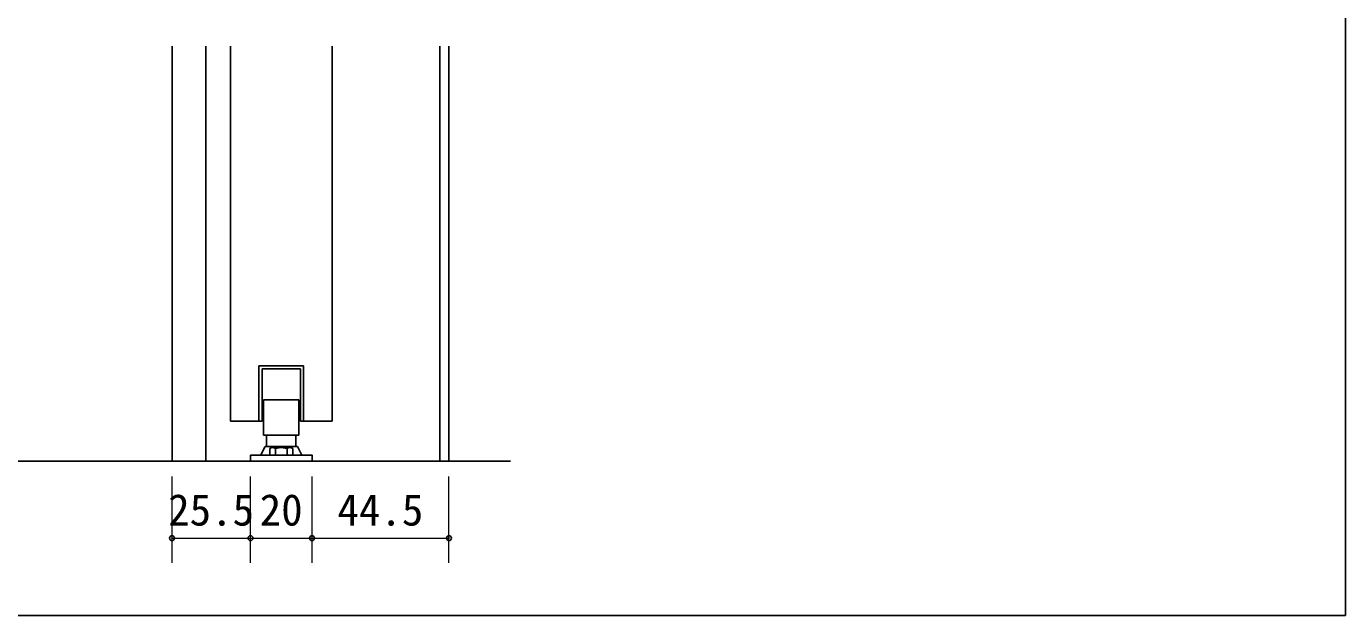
# Model space of a CAD drawing. Units: millimetres, scale not verified. Extents: x -797 to 803, y -560 to 560.
# Drawn here: x -274.1 to 154.6, y -24 to 167.6 of the extents above; entities that cross this region are included whole.
import ezdxf
from ezdxf.enums import TextEntityAlignment as Align

# ---------------------------------------------------------------- set-up
doc = ezdxf.new("R2010")
doc.units = ezdxf.units.MM
doc.header["$LTSCALE"] = 4
doc.header["$PDMODE"] = 32
doc.header["$PDSIZE"] = 1.6
doc.layers.add('0-0', color=7, linetype='Continuous', lineweight=25)
doc.layers.add('2-0', color=7, linetype='Continuous', lineweight=25)
doc.styles.add('ＭＳ ゴシック', font='')
doc.styles.get('ＭＳ ゴシック').set_extended_font_data('MS Gothic')

msp = doc.modelspace()

# ---------------------------------------------------------------- linework, layer by layer
at = {"layer": '0-0'}
for p in [(154.649, 540), (-777.351, -24)]:
    msp.add_line(p, (154.649, -24), dxfattribs=at)
at = {"layer": '2-0'}
for p, q in [((-226.77, 161.197), (-226.77, 26.197)), ((-215.77, 161.197), (-215.77, 26.197)), ((-207.768, 39.194), (-207.768, 161.197)), ((-174.768, 161.197), (-174.768, 39.193)), ((-139.77, 26.197), (-139.77, 161.197)), ((-136.768, 26.197), (-136.768, 161.197)), ((-198.518, 57.195), (-198.518, 39.195)), ((-184.019, 57.195), (-198.518, 57.195)), ((-197.518, 56.195), (-197.518, 39.194)), ((-185.021, 56.195), (-197.518, 56.195)), ((-185.021, 56.195), (-185.021, 39.194)), ((-184.019, 57.195), (-184.019, 39.195)), ((-197.019, 34.695), (-197.019, 46.195)), ((-197.019, 46.194), (-185.517, 46.194)), ((-185.518, 46.194), (-185.518, 34.694)), ((-207.768, 39.194), (-198.518, 39.194)), ((-198.518, 39.194), (-197.517, 39.194)), ((-185.021, 39.194), (-184.018, 39.194)), ((-174.768, 39.194), (-184.019, 39.194)), ((-185.518, 34.695), (-197.02, 34.695)), ((-196.021, 34.695), (-196.021, 31)), ((-186.52, 34.695), (-186.52, 31)), ((-196.52, 30.998), (-197.941, 28.233)), ((-196.52, 30.998), (-186.017, 30.998)), ((-194.419, 30.694), (-195.024, 30.348)), ((-195.023, 30.347), (-195.023, 28.196)), ((-188.12, 30.694), (-194.419, 30.694)), ((-193.146, 30.347), (-193.272, 30.418)), ((-193.146, 28.195), (-193.146, 30.346)), ((-189.393, 30.347), (-189.267, 30.418)), ((-189.393, 28.195), (-189.393, 30.346)), ((-188.12, 30.694), (-187.515, 30.348)), ((-187.516, 28.195), (-187.516, 30.346)), ((-186.017, 30.998), (-184.578, 28.194)), ((-615.378, 26.197), (-116.768, 26.197)), ((-201.268, 28.195), (-201.268, 26.197)), ((-201.268, 26.197), (-181.268, 26.197))]:
    msp.add_line(p, q, dxfattribs=at)
at = {"layer": '2-0', "color": 4, "lineweight": 9}
for p, q in [((-226.77, -6.803), (-226.77, 21.197)), ((-201.268, -6.803), (-201.268, 21.197)), ((-181.266, -6.803), (-181.266, 21.197)), ((-136.768, -6.803), (-136.768, 21.197)), ((-226.77, 1.197), (-201.268, 1.197)), ((-201.268, 1.197), (-181.266, 1.197)), ((-181.266, 1.197), (-136.768, 1.197))]:
    msp.add_line(p, q, dxfattribs=at)
at = {"layer": '2-0'}
msp.add_lwpolyline([(-181.266, 26.197), (-181.266, 28.195), (-201.267, 28.195)], dxfattribs=at)
for centre, radius, start, end in [((-194.081, 29.006), 1.632, 114.49171, 120.02145), ((-194.084, 29.012), 1.625, 108.99531, 114.48991), ((-194.085, 29.015), 1.622, 103.5354, 108.99423), ((-194.085, 29.015), 1.623, 98.10664, 103.53491), ((-194.085, 29.013), 1.624, 92.69923, 98.10656), ((-194.085, 29.012), 1.625, 87.30064, 92.69936), ((-194.085, 29.012), 1.626, 81.89734, 87.30077), ((-194.085, 29.011), 1.626, 76.47669, 81.89728), ((-194.085, 29.01), 1.627, 71.02866, 76.47624), ((-194.087, 29.006), 1.631, 65.54753, 71.02764), ((-194.09, 28.998), 1.64, 60.03332, 65.54581), ((-191.26, 24.382), 6.257, 104.3533, 107.55151), ((-191.265, 24.399), 6.239, 101.15911, 104.35308), ((-191.267, 24.413), 6.225, 97.96852, 101.15894), ((-191.269, 24.422), 6.215, 94.78045, 97.96838), ((-191.269, 24.429), 6.209, 91.59361, 94.78034), ((-191.269, 24.433), 6.204, 88.4065, 91.5935), ((-191.269, 24.435), 6.203, 85.21762, 88.40639), ((-191.269, 24.434), 6.204, 82.02551, 85.21749), ((-191.27, 24.43), 6.208, 78.82889, 82.02536), ((-191.271, 24.422), 6.215, 75.62677, 78.82871), ((-191.275, 24.41), 6.228, 72.41854, 75.62654), ((-188.448, 28.997), 1.642, 114.462, 119.96724), ((-188.452, 29.006), 1.631, 108.98249, 114.46016), ((-188.454, 29.011), 1.626, 103.53261, 108.98132), ((-188.455, 29.013), 1.624, 98.10815, 103.53198), ((-188.455, 29.014), 1.623, 92.70072, 98.10791), ((-188.455, 29.014), 1.623, 87.29933, 92.70067), ((-188.455, 29.014), 1.623, 81.89209, 87.29928), ((-188.455, 29.013), 1.624, 76.46802, 81.89185), ((-188.455, 29.011), 1.626, 71.01868, 76.46739), ((-188.457, 29.006), 1.631, 65.53984, 71.01751), ((-188.461, 28.997), 1.642, 60.03276, 65.538)]:
    msp.add_arc(centre, radius, start, end, dxfattribs=at)
at = {"layer": '2-0', "color": 4}
for p in [(-226.77, 1.197), (-201.268, 1.197), (-181.266, 1.197), (-136.768, 1.197)]:
    msp.add_point(p, dxfattribs=at)

# ---------------------------------------------------------------- texts
at = {"layer": '2-0', "style": 'ＭＳ ゴシック'}
for s, p in [('25.5', (-228.019, 2.197)), ('20', (-198.267, 2.197)), ('44.5', (-173.017, 2.197))]:
    msp.add_text(s, height=10.26, dxfattribs=at).set_placement(p, align=Align.BOTTOM_LEFT)

doc.saveas('drawing.dxf')
